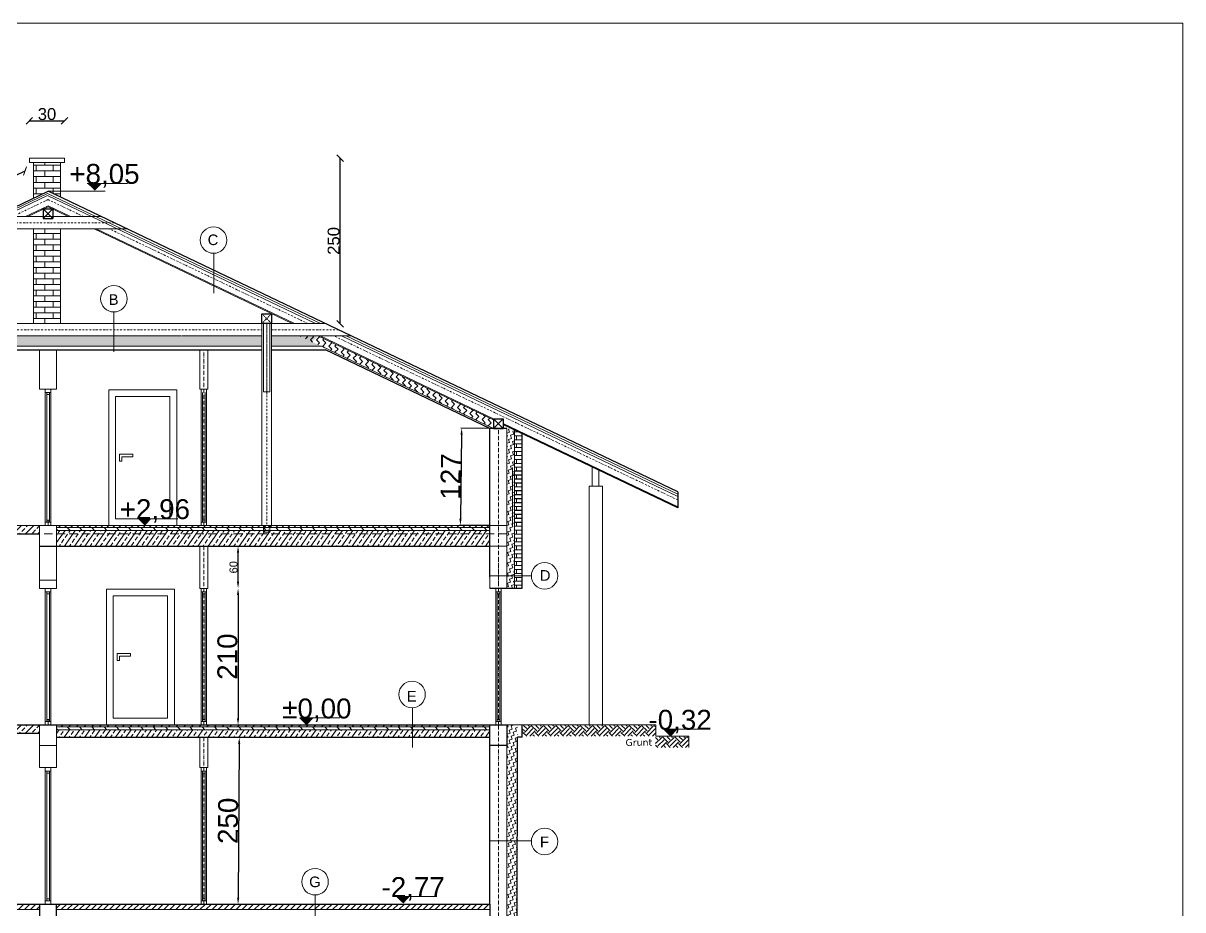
# Model space of a CAD drawing. Header units: millimetres. Extents: x -531 to 2763, y -585 to 1483.
# Drawn here: x 1013 to 2763, y 146 to 1483 of the extents above; entities that cross this region are included whole.
import ezdxf
from ezdxf.enums import TextEntityAlignment as Align

# ---------------------------------------------------------------- set-up
doc = ezdxf.new("R2010")
doc.units = ezdxf.units.MM
for name, pattern in [('ACAD_ISO10W100', [18, 12, -3, 0, -3]), ('KRESKAKROPKAX2', [50.8, 25.4, -12.7, 0, -12.7]), ('KRESKOWA', [19.05, 12.7, -6.35])]:
    doc.linetypes.add(name, pattern=pattern)
for name, color, linetype, lineweight in [('3b - hatch_sztrop', 6, 'Continuous', 9), ('40 - PRZEKRÓJ', 131, 'Continuous', 50), ('52j - MURŁATA', 32, 'Continuous', 40), ('6c - KLESZCZE', 53, 'Continuous', 25), ('6d - SŁUP', 5, 'Continuous', 25), ('6e - MIECZE', 153, 'KRESKOWA', 25), ('6f - PŁATEW', 41, 'Continuous', 25), ('KOMIN', 9, 'Continuous', 30), ('osie kleszczy', 63, 'KRESKAKROPKAX2', 13), ('osie mieczy', 153, 'KRESKAKROPKAX2', 13), ('osie pełnych', 113, 'KRESKAKROPKAX2', 13), ('osie płatwi', 41, 'KRESKAKROPKAX2', 13), ('osie słupów', 21, 'KRESKAKROPKAX2', 13), ('SCHODY', 5, 'Continuous', 30), ('wiązar pełny', 113, 'Continuous', 25), ('Żelbet', 160, 'Continuous', 50)]:
    doc.layers.add(name, color=color, linetype=linetype, lineweight=lineweight)
for name, color, linetype in [('BALUSTRADA', 7, 'Continuous'), ('Detale', 240, 'Continuous'), ('Kominy', 7, 'Continuous'), ('Przekrój', 7, 'Continuous'), ('Wymiary', 254, 'Continuous')]:
    doc.layers.add(name, color=color, linetype=linetype)
doc.styles.add('Opisowy', font='arial.ttf')
doc.styles.get("Standard").update_dxf_attribs({"font": 'arial.ttf'})
doc.dimstyles.new('ISO-25', dxfattribs={"dimtxt": 2.5, "dimasz": 2.5, "dimexe": 1.25, "dimexo": 0.625, "dimtad": 1, "dimtxsty": 'Standard', "dimcen": 2.5, "dimadec": 0, "dimazin": 0, "dimtfac": 1, "dimtmove": 0, "dimatfit": 3, "dimfxl": 1, "dimarcsym": 0})

# ---------------------------------------------------------------- blocks, each defined once
blk = doc.blocks.new('*D15')
at = {"layer": 'Defpoints', "color": 0, "transparency": 16777216}
for p in [(1719.4, 871.8), (1673, 725.9), (1717.5, 725.3)]:
    blk.add_point(p, dxfattribs=at)
at = {"layer": 'Wymiary', "color": 0, "lineweight": -2, "transparency": 16777216}
for p, q in [((1674.8, 862.4), (1673.1, 735.9)), ((1718.8, 871.8), (1673.7, 872.4)), ((1716.9, 725.3), (1671.7, 725.9))]:
    blk.add_line(p, q, dxfattribs=at)
at = {"layer": 'Wymiary', "color": 0, "transparency": 16777216}
for points in [[(1673.1, 862.4), (1676.4, 862.3), (1674.9, 872.4)], [(1671.4, 735.9), (1674.8, 735.9), (1673, 725.9)]]:
    blk.add_solid(points, dxfattribs=at)
at = {"layer": 'Wymiary', "color": 0, "lineweight": 13, "transparency": 16777216, "insert": (1658.3, 799.3), "char_height": 30, "attachment_point": 5, "rotation": 89.2473}
blk.add_mtext('127', dxfattribs=at)
blk = doc.blocks.new('*D14')
at = {"layer": 'Defpoints', "color": 0, "transparency": 16777216}
for p in [(1291.7, 406.2), (1289.9, 154.4), (1337.5, 154.1)]:
    blk.add_point(p, dxfattribs=at)
at = {"layer": 'Wymiary', "color": 0, "lineweight": -2, "transparency": 16777216}
for p, q in [((1292.4, 406.2), (1340.6, 405.8)), ((1339.3, 395.9), (1337.6, 164.1)), ((1290.6, 154.4), (1338.8, 154.1))]:
    blk.add_line(p, q, dxfattribs=at)
at = {"layer": 'Wymiary', "color": 0, "transparency": 16777216}
for points in [[(1337.6, 395.9), (1340.9, 395.8), (1339.3, 405.9)], [(1336, 164.1), (1339.3, 164.1), (1337.5, 154.1)]]:
    blk.add_solid(points, dxfattribs=at)
at = {"layer": 'Wymiary', "color": 0, "lineweight": 13, "transparency": 16777216, "insert": (1322.5, 280.1), "char_height": 30, "attachment_point": 5, "rotation": 89.5899}
blk.add_mtext('250', dxfattribs=at)
blk = doc.blocks.new('_ArchTick')
at = {"color": 0, "linetype": 'ByBlock', "const_width": 0.15}
blk.add_lwpolyline([(-0.5, -0.5), (0.5, 0.5)], dxfattribs=at)
blk = doc.blocks.new('*D17')
at = {"layer": 'Defpoints', "color": 0, "transparency": 16777216}
for p in [(985.6, 1366.1), (1050.8, 1229.4), (100.7, 776.2)]:
    blk.add_point(p, dxfattribs=at)
at = {"layer": 'Wymiary', "color": 0, "lineweight": -2, "transparency": 16777216}
blk.add_line((35.5, 912.8), (985.6, 1366.1), dxfattribs=at)
at = {"layer": 'Wymiary', "color": 0, "lineweight": -2, "transparency": 16777216, "xscale": 10, "yscale": 10, "zscale": 10}
for p, rotation in [((985.6, 1366.1), 25.50550955168237), ((35.5, 912.8), 205.5055095516824)]:
    blk.add_blockref('_ArchTick', p, dxfattribs=dict(at, rotation=rotation))
at = {"layer": 'Wymiary', "color": 0, "lineweight": 13, "transparency": 16777216, "insert": (506.8, 1147.3), "char_height": 12, "attachment_point": 5, "rotation": 25.5055}
blk.add_mtext('1055', dxfattribs=at)
blk = doc.blocks.new('*D21')
at = {"layer": 'Defpoints', "color": 0, "transparency": 16777216}
for p in [(1016.1, 1260.1), (1043.6, 1202.8), (712.7, 1044.4)]:
    blk.add_point(p, dxfattribs=at)
at = {"layer": 'Wymiary', "color": 0, "lineweight": -2, "transparency": 16777216}
blk.add_line((685.3, 1101.7), (1016.1, 1260.1), dxfattribs=at)
at = {"layer": 'Wymiary', "color": 0, "lineweight": -2, "transparency": 16777216, "xscale": 10, "yscale": 10, "zscale": 10}
for p, rotation in [((1016.1, 1260.1), 25.59100271970251), ((685.3, 1101.7), 205.5910027197025)]:
    blk.add_blockref('_ArchTick', p, dxfattribs=dict(at, rotation=rotation))
at = {"layer": 'Wymiary', "color": 0, "lineweight": 13, "transparency": 16777216, "insert": (847, 1188.7), "char_height": 12, "attachment_point": 5, "rotation": 25.591}
blk.add_mtext('380', dxfattribs=at)
blk = doc.blocks.new('*D23')
at = {"layer": 'Defpoints', "color": 0, "transparency": 16777216}
for p in [(1050.8, 1229.9), (-251, 47.9), (1050.8, 47.9)]:
    blk.add_point(p, dxfattribs=at)
at = {"layer": 'Wymiary', "color": 0, "lineweight": -2, "transparency": 16777216}
blk.add_line((-251, 1229.9), (-251, 47.9), dxfattribs=at)
at = {"layer": 'Wymiary', "color": 0, "lineweight": -2, "transparency": 16777216, "xscale": 10, "yscale": 10, "zscale": 10}
for p, rotation in [((-251, 1229.9), 90), ((-251, 47.9), 270)]:
    blk.add_blockref('_ArchTick', p, dxfattribs=dict(at, rotation=rotation))
at = {"layer": 'Wymiary', "color": 0, "lineweight": 13, "transparency": 16777216, "insert": (-259.7, 638.9), "char_height": 12, "attachment_point": 5, "rotation": 90}
blk.add_mtext('1180', dxfattribs=at)
blk = doc.blocks.new('*D46')
at = {"layer": 'Defpoints', "color": 0, "transparency": 16777216}
for p in [(1289.9, 630.7), (1289.9, 424.7), (1337.5, 424.7)]:
    blk.add_point(p, dxfattribs=at)
at = {"layer": 'Wymiary', "color": 0, "lineweight": -2, "transparency": 16777216}
blk.add_line((1337.5, 620.7), (1337.5, 434.7), dxfattribs=at)
at = {"layer": 'Wymiary', "color": 0, "transparency": 16777216}
for points in [[(1335.8, 620.7), (1339.2, 620.7), (1337.5, 630.7)], [(1335.8, 434.7), (1339.2, 434.7), (1337.5, 424.7)]]:
    blk.add_solid(points, dxfattribs=at)
at = {"layer": 'Wymiary', "color": 0, "transparency": 16777216, "insert": (1321.5, 527.7), "char_height": 30, "width": 9.939, "attachment_point": 5, "rotation": 90}
blk.add_mtext('210', dxfattribs=at)
blk = doc.blocks.new('_Oblique')
at = {"color": 0, "linetype": 'ByBlock', "lineweight": -2}
blk.add_line((-0.5, -0.5), (0.5, 0.5), dxfattribs=at)
blk = doc.blocks.new('*D47')
at = {"layer": 'Defpoints', "color": 0, "transparency": 16777216}
for p in [(1075.7, 1335.9), (1022.6, 1279.3), (1075.7, 1279.3)]:
    blk.add_point(p, dxfattribs=at)
at = {"layer": 'Wymiary', "color": 0, "lineweight": -2, "transparency": 16777216}
blk.add_line((1022.6, 1335.9), (1075.7, 1335.9), dxfattribs=at)
at = {"layer": 'Wymiary', "color": 0, "lineweight": -2, "transparency": 16777216, "xscale": 10, "yscale": 10, "zscale": 10, "rotation": 180}
blk.add_blockref('_Oblique', (1022.6, 1335.9), dxfattribs=at)
at = {"layer": 'Wymiary', "color": 0, "lineweight": -2, "transparency": 16777216, "xscale": 10, "yscale": 10, "zscale": 10}
blk.add_blockref('_Oblique', (1075.7, 1335.9), dxfattribs=at)
at = {"layer": 'Wymiary', "color": 0, "transparency": 16777216, "insert": (1049.2, 1345.8), "char_height": 18, "attachment_point": 5}
blk.add_mtext('30', dxfattribs=at)
blk = doc.blocks.new('*D49')
at = {"layer": 'Defpoints', "color": 0, "transparency": 16777216}
for p in [(1050.8, 1229.4), (-182.6, 776.2), (100.7, 776.2)]:
    blk.add_point(p, dxfattribs=at)
at = {"layer": 'Wymiary', "color": 0, "lineweight": -2, "transparency": 16777216}
blk.add_line((-182.6, 1229.4), (-182.6, 776.2), dxfattribs=at)
at = {"layer": 'Wymiary', "color": 0, "lineweight": -2, "transparency": 16777216, "xscale": 10, "yscale": 10, "zscale": 10}
for p, rotation in [((-182.6, 1229.4), 90), ((-182.6, 776.2), 270)]:
    blk.add_blockref('_Oblique', p, dxfattribs=dict(at, rotation=rotation))
at = {"layer": 'Wymiary', "color": 0, "transparency": 16777216, "insert": (-192.4, 1002.8), "char_height": 18, "attachment_point": 5, "rotation": 90}
blk.add_mtext('453', dxfattribs=at)
blk = doc.blocks.new('*D51')
at = {"layer": 'Defpoints', "color": 0, "transparency": 16777216}
for p in [(1291.7, 694.4), (1337.5, 694.4), (1291.7, 630.7)]:
    blk.add_point(p, dxfattribs=at)
at = {"layer": 'Wymiary', "color": 0, "lineweight": -2, "transparency": 16777216}
blk.add_line((1337.5, 640.7), (1337.5, 684.4), dxfattribs=at)
at = {"layer": 'Wymiary', "color": 0, "transparency": 16777216}
for points in [[(1335.8, 684.4), (1339.2, 684.4), (1337.5, 694.4)], [(1335.8, 640.7), (1339.2, 640.7), (1337.5, 630.7)]]:
    blk.add_solid(points, dxfattribs=at)
at = {"layer": 'Wymiary', "color": 0, "transparency": 16777216, "insert": (1330.7, 662.5), "char_height": 12, "attachment_point": 5, "rotation": 90}
blk.add_mtext('60', dxfattribs=at)
blk = doc.blocks.new('*D64')
at = {"layer": 'Defpoints', "color": 0, "transparency": 16777216}
for p in [(1075.7, 1279.3), (1491.6, 1279.3), (1069.4, 1029.8)]:
    blk.add_point(p, dxfattribs=at)
at = {"layer": 'Wymiary', "color": 0, "lineweight": -2, "transparency": 16777216}
blk.add_line((1491.6, 1029.8), (1491.6, 1279.3), dxfattribs=at)
at = {"layer": 'Wymiary', "color": 0, "lineweight": -2, "transparency": 16777216, "xscale": 10, "yscale": 10, "zscale": 10}
for p, rotation in [((1491.6, 1279.3), 90), ((1491.6, 1029.8), 270)]:
    blk.add_blockref('_Oblique', p, dxfattribs=dict(at, rotation=rotation))
at = {"layer": 'Wymiary', "color": 0, "transparency": 16777216, "insert": (1481.8, 1154.6), "char_height": 18, "attachment_point": 5, "rotation": 90}
blk.add_mtext('250', dxfattribs=at)

msp = doc.modelspace()

# ---------------------------------------------------------------- hatches: boundary and pattern name
at = {"lineweight": 18}
h = msp.add_hatch(dxfattribs=at)
h.set_pattern_fill('ZIGZAG', color=256, scale=2.059295, angle=22)
h.set_pattern_definition([(22, (-9288.9244, -3514.9405), (3.612895, 8.511447), [6.538262, -6.538262]), (112, (-9282.862, -3512.491), (-8.511447, 3.612895), [6.538262, -6.538262])])
h.paths.add_polyline_path([(712.745, 995.852), (712.745, 1011.297), (670.895, 1011.297), (638.523, 995.852)])
h.paths.add_polyline_path([(1373.483, 995.852), (1373.483, 1011.297), (727.16, 1011.297), (727.16, 995.852)])
h.paths.add_polyline_path([(1387.898, 1011.297), (1387.898, 995.852), (1463.416, 995.852), (1449.08, 1002.58), (1458.058, 1011.297)])
h = msp.add_hatch(dxfattribs=at)
h.set_pattern_fill('ZIGZAG', color=256, scale=2.059295, angle=45)
h.set_pattern_definition([(45, (-9417.9314, -3479.1974), (0, 9.2464987), [6.538262, -6.538262]), (135, (-9413.308, -3474.574), (-9.2464987, 0), [6.538262, -6.538262])])
h.paths.add_polyline_path([(1431.042, 1011.133), (1457.028, 1011.789), (1723.156, 884.737), (1723.156, 871.767)])
h = msp.add_hatch(dxfattribs=at)
h.set_pattern_fill('ZIGZAG', color=256, scale=1.544471, angle=18)
h.set_pattern_definition([(18, (-7892.6296, -2265.9765), (3.148367, 6.179018), [4.9036964, -4.9036964]), (108, (-7887.966, -2264.461), (-6.179018, 3.148367), [4.9036964, -4.9036964])])
h.paths.add_polyline_path([(1754.56, 630.713), (1754.56, 869.65), (1743.234, 871.767), (1743.234, 630.713)])
h = msp.add_hatch(dxfattribs=at)
h.set_pattern_fill('ZIGZAG', color=256, scale=1.544471, angle=18)
h.set_pattern_definition([(18, (-7888.6037, -2713.636), (3.148367, 6.179018), [4.9036964, -4.9036964]), (108, (-7883.94, -2712.121), (-6.179018, 3.148367), [4.9036964, -4.9036964])])
h.paths.add_polyline_path([(1758.679, 99.363), (1759.194, 424.71), (1743.749, 424.628), (1743.234, 99.359)])
at = {"layer": '3b - hatch_sztrop', "lineweight": 18}
h = msp.add_hatch(dxfattribs=at)
h.set_pattern_fill('ANSI31', color=256, scale=51.482377)
h.set_pattern_definition([(45, (-11981.2524, -940.553), (-4.5504423, 4.5504423), [])])
h.paths.add_polyline_path([(1717.493, 722.224), (1717.493, 725.313), (1063.667, 725.313), (1063.667, 722.224)])
at = {"layer": '3b - hatch_sztrop', "lineweight": 13}
h = msp.add_hatch(dxfattribs=at)
h.set_pattern_fill('ANSI31', color=256, scale=4.11859, angle=90)
h.set_pattern_definition([(135, (-9288.924, -3315.024), (-9.246499, -9.246499), [])])
h.paths.add_polyline_path([(1717.493, 718.106), (1717.493, 722.224), (1063.667, 722.224), (1063.667, 718.106)])
at = {"layer": '3b - hatch_sztrop', "lineweight": 18}
h = msp.add_hatch(dxfattribs=at)
h.set_pattern_fill('ANSI31', color=256, scale=4.11859, angle=90)
h.set_pattern_definition([(135, (-9288.924, -3315.024), (-9.246499, -9.246499), [])])
h.paths.add_polyline_path([(1717.493, 718.106), (1717.493, 722.224), (1063.667, 722.224), (1063.667, 718.106)])
h = msp.add_hatch(dxfattribs=at)
h.set_pattern_fill('ANSI31', color=256, scale=2.574119)
h.set_pattern_definition([(45, (-9288.924, -3615.607), (-5.7790617, 5.7790617), [])])
h.paths.add_polyline_path([(1717.493, 421.641), (1717.493, 424.73), (1063.667, 424.73), (1063.667, 421.641)])
h = msp.add_hatch(dxfattribs=at)
h.set_pattern_fill('ANSI31', color=256, scale=4.11859, angle=90)
h.set_pattern_definition([(135, (-9288.924, -3615.607), (-9.246499, -9.246499), [])])
h.paths.add_polyline_path([(1717.493, 417.522), (1717.493, 421.641), (1063.667, 421.641), (1063.667, 417.522)])
h = msp.add_hatch(dxfattribs=at)
h.set_pattern_fill('ANSI31', color=256, scale=51.482377)
h.set_pattern_definition([(45, (-12282.4243, -1511.419), (-4.5504423, 4.5504423), [])])
h.paths.add_polyline_path([(1037.926, 146.21), (1037.926, 154.447), (762.495, 154.447), (762.495, 146.21)])
h = msp.add_hatch(dxfattribs=at)
h.set_pattern_fill('ANSI31', color=256, scale=51.482377)
h.set_pattern_definition([(45, (-11981.2524, -1511.419), (-4.5504423, 4.5504423), [])])
h.paths.add_polyline_path([(1717.493, 146.21), (1717.493, 154.447), (1063.667, 154.447), (1063.667, 146.21)])
at = {"layer": 'KOMIN', "lineweight": 18}
h = msp.add_hatch(dxfattribs=at)
h.set_pattern_fill('AR-BRSTD', color=256, scale=0.126406, angle=180)
h.set_pattern_definition([(180, (-129231.932, -141090.666), (-3e-15, -8.56296523), []), (270, (-129231.932, -141090.666), (12.8428425, -8.5629652), [8.5629652, -8.5629652])])
h.paths.add_polyline_path([(1064.035, 1217.655), (1060.414, 1222.876), (1061.281, 1223.302)])
h.paths.add_polyline_path([(1028.94, 1218.895), (1050.796, 1229.449), (1069.39, 1220.578), (1069.39, 1272.967), (1028.94, 1272.967)])
h.paths.add_polyline_path([(1069.39, 1172.712), (1029.973, 1173.006), (1028.707, 1172.419), (1028.94, 1029.831), (1069.39, 1029.831)])
h = msp.add_hatch(dxfattribs=at)
h.set_pattern_fill('AR-BRSTD', color=256, scale=0.08752, angle=180)
h.set_pattern_definition([(180, (-7863.635, -3135.324), (-7e-16, -5.928765), []), (270, (-7863.635, -3135.324), (8.892036, -5.928765), [5.928765, -5.928765])])
h.paths.add_polyline_path([(1766.401, 630.713), (1754.56, 630.713), (1754.56, 869.65), (1766.401, 863.993)])
at = {"layer": 'KOMIN', "lineweight": 13}
h = msp.add_hatch(dxfattribs=at)
h.set_pattern_fill('AR-BRSTD', color=256, scale=0.08752, angle=180)
h.set_pattern_definition([(180, (-7863.635, -3134.945), (-7e-16, -5.928765), []), (270, (-7863.635, -3134.945), (8.892036, -5.928765), [5.928765, -5.928765])])
h.paths.add_polyline_path([(1766.401, 725.032), (1754.56, 725.032), (1754.56, 812.833), (1766.401, 812.833)])
h = msp.add_hatch(dxfattribs=at)
h.set_pattern_fill('AR-BRSTD', color=256, scale=0.08752, angle=180)
h.set_pattern_definition([(180, (-7863.635, -3435.528), (-7e-16, -5.928765), []), (270, (-7863.635, -3435.528), (8.892036, -5.928765), [5.928765, -5.928765])])
h.paths.add_polyline_path([(1766.401, 424.701), (1754.56, 424.715), (1754.56, 424.449), (1766.401, 424.449)])
at = {"layer": 'SCHODY', "lineweight": 18, "ltscale": 0.5}
h = msp.add_hatch(dxfattribs=at)
h.set_pattern_fill('ANSI33', color=256, scale=2.059295, angle=180)
h.set_pattern_definition([(225, (-8891.995, -3315.024), (9.246499, -9.246499), []), (225, (-8901.242, -3315.024), (9.246499, -9.246499), [6.538262, -3.269131])])
h.paths.add_polyline_path([(1037.926, 725.313), (734.061, 725.313), (734.061, 712.957), (1037.926, 712.957)])
at = {"layer": 'SCHODY', "lineweight": 13, "ltscale": 0.5}
h = msp.add_hatch(dxfattribs=at)
h.set_pattern_fill('ANSI33', color=256, scale=2.059295, angle=180)
h.set_pattern_definition([(225, (-8891.995, -3315.024), (9.246499, -9.246499), []), (225, (-8901.242, -3315.024), (9.246499, -9.246499), [6.538262, -3.269131])])
h.paths.add_polyline_path([(1037.926, 725.313), (781.029, 725.313), (781.029, 712.957), (1037.926, 712.957)])
at = {"layer": 'SCHODY', "lineweight": 18, "ltscale": 0.5}
h = msp.add_hatch(dxfattribs=at)
h.set_pattern_fill('ANSI33', color=256, scale=2.059295, angle=180)
h.set_pattern_definition([(225, (-8891.995, -3615.607), (9.246499, -9.246499), []), (225, (-8901.242, -3615.607), (9.246499, -9.246499), [6.538262, -3.269131])])
h.paths.add_polyline_path([(1037.926, 424.73), (781.029, 424.73), (781.029, 412.374), (1037.926, 412.374)])
at = {"layer": 'Wymiary', "lineweight": 13}
h = msp.add_hatch(color=256, dxfattribs=at)
h.dxf.hatch_style = 1
h.paths.add_polyline_path([(1130.825, 1241.398), (1109.974, 1241.398), (1120.931, 1230.944)])
h = msp.add_hatch(color=256, dxfattribs=at)
h.dxf.hatch_style = 1
h.paths.add_polyline_path([(1206.891, 735.767), (1186.041, 735.767), (1196.997, 725.313)])
at = {"layer": 'Wymiary', "lineweight": 18, "ltscale": 0.5}
h = msp.add_hatch(dxfattribs=at)
h.set_pattern_fill('ANSI33', color=256, scale=2, angle=190)
h.paths.add_polyline_path([(1717.493, 718.106), (1063.667, 718.106), (1063.667, 694.424), (1717.493, 694.424)])
at = {"layer": 'Wymiary', "lineweight": 13}
h = msp.add_hatch(color=256, dxfattribs=at)
h.dxf.hatch_style = 1
h.paths.add_polyline_path([(1430.475, 435.183), (1441.432, 424.73), (1451.326, 435.183)])
at = {"layer": 'Wymiary', "lineweight": 18, "ltscale": 0.5}
h = msp.add_hatch(dxfattribs=at)
h.set_pattern_fill('EARTH', color=256, scale=2.059295, angle=45)
h.set_pattern_definition([(45, (-7432.985, -2478.375), (0, 18.492997), [13.076524, -13.076524]), (45, (-7436.452, -2474.908), (0, 18.492997), [13.076524, -13.076524]), (45, (-7439.92, -2471.44), (0, 18.492997), [13.076524, -13.076524]), (135, (-7439.92, -2469.129), (-18.492997, 0), [13.076524, -13.076524]), (135, (-7436.452, -2465.662), (-18.492997, 0), [13.076524, -13.076524]), (135, (-7432.985, -2462.194), (-18.492997, 0), [13.076524, -13.076524])])
h.paths.add_polyline_path([(1967.183, 424), (1766.401, 424), (1766.401, 407.727), (1967.183, 407.727)])
h = msp.add_hatch(dxfattribs=at)
h.set_pattern_fill('ANSI33', color=256, scale=2, angle=190)
h.paths.add_polyline_path([(1717.493, 417.487), (1063.667, 417.487), (1063.667, 406.196), (1717.493, 406.196)])
h = msp.add_hatch(dxfattribs=at)
h.set_pattern_fill('EARTH', color=256, scale=2.059295, angle=45)
h.set_pattern_definition([(45, (-7382.985, -2495.375), (0, 18.492997), [13.076524, -13.076524]), (45, (-7386.452, -2491.908), (0, 18.492997), [13.076524, -13.076524]), (45, (-7389.92, -2488.44), (0, 18.492997), [13.076524, -13.076524]), (135, (-7389.92, -2486.129), (-18.492997, 0), [13.076524, -13.076524]), (135, (-7386.452, -2482.662), (-18.492997, 0), [13.076524, -13.076524]), (135, (-7382.985, -2479.194), (-18.492997, 0), [13.076524, -13.076524])])
h.paths.add_polyline_path([(2017.183, 407), (1967.511, 407), (1967.511, 390.727), (2017.183, 390.727)])
at = {"layer": 'Wymiary', "lineweight": 13}
h = msp.add_hatch(color=256, dxfattribs=at)
h.dxf.hatch_style = 1
h.paths.add_polyline_path([(1999.389, 418.183), (1978.538, 418.183), (1989.494, 407.73)])
h = msp.add_hatch(color=256, dxfattribs=at)
h.dxf.hatch_style = 1
h.paths.add_polyline_path([(1596.646, 165.851), (1575.796, 165.851), (1586.752, 155.397)])

# ---------------------------------------------------------------- linework, layer by layer
at = {"layer": '40 - PRZEKRÓJ', "lineweight": 13}
for p, q in [((762.495, 146.21), (1037.926, 146.21)), ((1063.667, 146.21), (1717.493, 146.21))]:
    msp.add_line(p, q, dxfattribs=at)
at = {"layer": '52j - MURŁATA', "lineweight": 25}
for p, q in [((1043.589, 1202.811), (1058.004, 1202.811)), ((1043.589, 1202.811), (1043.589, 1188.396)), ((1058.004, 1202.811), (1058.004, 1188.396)), ((1723.156, 886.182), (1737.571, 886.182)), ((1723.156, 886.182), (1723.156, 871.767)), ((1737.571, 886.182), (1737.571, 871.767))]:
    msp.add_line(p, q, dxfattribs=at)
at = {"layer": '52j - MURŁATA', "lineweight": 13, "ltscale": 10}
for p, q in [((1043.589, 1188.396), (1058.004, 1202.811)), ((1058.004, 1188.396), (1043.589, 1202.811)), ((1723.156, 871.767), (1737.571, 886.182)), ((1737.571, 871.767), (1723.156, 886.182))]:
    msp.add_line(p, q, dxfattribs=at)
at = {"layer": '52j - MURŁATA', "lineweight": 25, "ltscale": 10}
for p, q in [((1043.589, 1188.396), (1058.004, 1188.396)), ((1723.156, 871.767), (1737.571, 871.767))]:
    msp.add_line(p, q, dxfattribs=at)
at = {"layer": '52j - MURŁATA', "lineweight": 13}
msp.add_line((1723.156, 871.767), (1737.571, 871.767), dxfattribs=at)
at = {"layer": '6c - KLESZCZE', "lineweight": 13}
for p, q in [((970.722, 1191.246), (1130.87, 1191.246)), ((960.924, 1172.712), (1169.717, 1172.712)), ((727.16, 1029.831), (1244.885, 1029.831)), ((1244.885, 1029.831), (1373.483, 1029.831)), ((1387.898, 1029.831), (1469.2, 1029.831)), ((849.233, 1011.297), (1251.113, 1011.297)), ((1252.092, 1011.297), (1373.483, 1011.297)), ((1387.898, 1011.297), (1508.047, 1011.297)), ((727.16, 995.852), (1373.483, 995.852)), ((1387.898, 995.852), (1463.416, 995.852))]:
    msp.add_line(p, q, dxfattribs=at)
at = {"layer": '6d - SŁUP', "linetype": 'ByBlock', "lineweight": 13}
for p, q in [((1373.483, 1030.241), (1373.483, 725.313)), ((1387.898, 1029.831), (1387.898, 725.313))]:
    msp.add_line(p, q, dxfattribs=at)
at = {"layer": '6d - SŁUP', "linetype": 'KRESKOWA', "lineweight": 13}
for p, q in [((1717.493, 725.313), (384.099, 725.313)), ((1743.234, 712.877), (384.099, 712.877))]:
    msp.add_line(p, q, dxfattribs=at)
at = {"layer": '6d - SŁUP', "lineweight": 13}
for p, q in [((1375.69, 715.313), (1379.428, 719.05)), ((1376.165, 725.313), (1379.499, 721.813)), ((1382.19, 721.813), (1385.69, 725.313)), ((1382.356, 718.813), (1385.69, 715.313))]:
    msp.add_line(p, q, dxfattribs=at)
msp.add_lwpolyline([(1375.69, 715.313), (1385.69, 715.313), (1385.69, 725.313), (1375.69, 725.313)], close=True, dxfattribs=at)
at = {"layer": '6e - MIECZE', "linetype": 'ByBlock', "lineweight": 13, "ltscale": 0.1}
for p, q in [((1376.057, 1030.241), (1376.057, 927.276)), ((1385.324, 1030.241), (1385.324, 927.276))]:
    msp.add_line(p, q, dxfattribs=at)
at = {"layer": '6e - MIECZE', "linetype": 'ByBlock', "lineweight": 13}
msp.add_line((1376.057, 927.276), (1385.324, 927.276), dxfattribs=at)
at = {"layer": '6f - PŁATEW', "lineweight": 25}
for p, q in [((1373.483, 1030.241), (1373.483, 1044.656)), ((1373.483, 1044.656), (1387.898, 1044.656)), ((1387.898, 1044.656), (1387.898, 1030.241)), ((1387.898, 1030.241), (1373.483, 1030.241))]:
    msp.add_line(p, q, dxfattribs=at)
at = {"layer": 'BALUSTRADA', "lineweight": 13, "ltscale": 0.5}
for p, q in [((1037.926, 931.243), (1063.667, 931.243)), ((1279.893, 931.243), (1291.734, 931.243)), ((1765.949, 812.833), (1766.401, 812.833)), ((1046.678, 725.313), (1054.915, 725.313)), ((1046.678, 725.313), (1054.915, 725.313)), ((1050.796, 733.55), (1050.796, 725.313)), ((1050.796, 733.55), (1050.796, 725.313)), ((1037.926, 642.941), (1063.667, 642.941)), ((1037.926, 630.659), (1063.667, 630.659)), ((1279.893, 630.659), (1291.734, 630.659)), ((1046.678, 424.73), (1054.915, 424.73)), ((1050.796, 432.967), (1050.796, 424.73)), ((1281.695, 424.73), (1289.932, 424.73)), ((1037.926, 360.377), (1063.667, 360.377)), ((1279.893, 360.377), (1291.734, 360.377)), ((1743.234, 99.361), (1743.234, 154.447))]:
    msp.add_line(p, q, dxfattribs=at)
at = {"layer": 'BALUSTRADA', "lineweight": 25, "ltscale": 0.5}
for p, q in [((1717.493, 630.713), (1766.401, 630.713)), ((1037.926, 154.447), (1037.926, 99.361)), ((1063.667, 99.361), (1063.667, 154.447)), ((1717.493, 154.447), (1717.493, 99.361))]:
    msp.add_line(p, q, dxfattribs=at)
at = {"layer": 'BALUSTRADA', "lineweight": 13, "ltscale": 0.5}
for points in [[(1142.57, 725.313), (1142.57, 930.019), (1244.924, 930.019), (1244.924, 725.313), (1142.57, 725.313)], [(1158.435, 822.549), (1158.435, 832.784), (1178.906, 832.784), (1178.906, 829.201), (1162.018, 829.201), (1162.018, 822.549), (1158.435, 822.549)], [(1139.042, 424.73), (1139.042, 629.436), (1241.396, 629.436), (1241.396, 424.73), (1139.042, 424.73)], [(1154.907, 521.965), (1154.907, 532.2), (1175.378, 532.2), (1175.378, 528.618), (1158.49, 528.618), (1158.49, 521.965), (1154.907, 521.965)]]:
    msp.add_lwpolyline(points, dxfattribs=at)
for points in [[(1152.806, 735.548), (1152.806, 919.784), (1234.688, 919.784), (1234.688, 735.548)], [(1149.278, 434.965), (1149.278, 619.201), (1231.16, 619.201), (1231.16, 434.965)]]:
    msp.add_lwpolyline(points, close=True, dxfattribs=at)
at = {"layer": 'Detale', "lineweight": 13}
for p, q in [((1300.93, 1075.917), (1300.93, 1135.917)), ((1150.221, 987.485), (1150.221, 1047.485)), ((1717.493, 649.49), (1780.049, 649.49)), ((1600.524, 390.924), (1600.524, 450.643)), ((1717.493, 249.732), (1780.049, 249.732)), ((1453.86, 108.453), (1453.86, 168.453))]:
    msp.add_line(p, q, dxfattribs=at)
for centre in [(1300.506, 1155.913), (1150.148, 1067.485), (1800.049, 649.53), (1600.034, 470.637), (1800.033, 248.917), (1453.65, 188.322)]:
    msp.add_circle(centre, 20, dxfattribs=at)
at = {"layer": 'KOMIN', "lineweight": 13}
for p, q in [((1028.94, 1172.712), (1028.94, 1029.831)), ((1069.39, 1172.712), (1069.39, 1029.831))]:
    msp.add_line(p, q, dxfattribs=at)
at = {"layer": 'Kominy', "lineweight": 13, "ltscale": 0.5}
for p, q in [((1022.62, 1272.967), (1022.62, 1279.287)), ((1022.62, 1279.287), (1075.71, 1279.287)), ((1075.71, 1272.967), (1075.71, 1279.287)), ((1028.94, 1272.967), (1022.62, 1272.967)), ((1028.94, 1218.895), (1028.94, 1272.967)), ((1069.39, 1272.967), (1028.94, 1272.967)), ((1069.39, 1220.578), (1069.39, 1272.967)), ((1069.39, 1272.967), (1075.71, 1272.967))]:
    msp.add_line(p, q, dxfattribs=at)
at = {"layer": 'osie kleszczy', "lineweight": 13, "ltscale": 0.1}
for p, q in [((950.987, 1181.83), (1150.606, 1181.83)), ((854.134, 1020.564), (1247.459, 1020.564)), ((1247.459, 1020.564), (1373.483, 1020.564)), ((1387.898, 1020.564), (1488.624, 1020.564))]:
    msp.add_line(p, q, dxfattribs=at)
at = {"layer": 'osie mieczy', "lineweight": 13, "ltscale": 0.1}
msp.add_line((1380.69, 927.276), (1380.69, 1030.241), dxfattribs=at)
at = {"layer": 'osie pełnych', "lineweight": 13, "ltscale": 0.1}
for p, q in [((996.948, 1191.246), (1050.796, 1216.912)), ((1104.645, 1191.246), (1050.796, 1216.912)), ((1443.304, 1029.831), (1143.53, 1172.712)), ((2000.881, 764.072), (1482.189, 1011.297))]:
    msp.add_line(p, q, dxfattribs=at)
at = {"layer": 'osie płatwi', "lineweight": 13, "ltscale": 0.05}
for p, q in [((1373.483, 1044.656), (1387.898, 1030.241)), ((1373.483, 1030.241), (1387.898, 1044.656))]:
    msp.add_line(p, q, dxfattribs=at)
at = {"layer": 'osie słupów', "lineweight": 13, "ltscale": 0.1}
msp.add_line((1380.69, 1030.241), (1380.69, 725.313), dxfattribs=at)
at = {"layer": 'Przekrój', "lineweight": 13, "ltscale": 0.5}
for p, q in [((1037.926, 931.243), (1037.926, 990.252)), ((1063.667, 931.243), (1063.667, 990.252)), ((1279.893, 931.243), (1279.893, 990.252)), ((1291.734, 931.243), (1291.734, 990.252)), ((1046.678, 725.313), (1046.678, 931.243)), ((1054.915, 725.313), (1054.915, 931.243)), ((1281.695, 725.313), (1281.695, 931.243)), ((1289.932, 725.313), (1289.932, 931.243)), ((1054.915, 926.094), (1046.678, 926.094)), ((1048.737, 730.461), (1048.737, 926.094)), ((1052.856, 923.005), (1048.737, 923.005)), ((1052.856, 730.461), (1052.856, 926.094)), ((1283.754, 730.461), (1283.754, 926.094)), ((1287.873, 730.461), (1287.873, 926.094)), ((1743.234, 648.089), (1743.234, 871.767)), ((1754.56, 648.089), (1754.56, 869.65)), ((1717.493, 630.713), (1717.493, 807.685)), ((1743.234, 630.713), (1743.234, 812.833)), ((1751.471, 725.213), (1751.471, 812.833)), ((1754.56, 725.176), (1754.56, 812.833)), ((1766.401, 725.032), (1766.401, 812.833)), ((1037.926, 725.313), (1063.667, 725.313)), ((1037.926, 725.313), (1063.667, 725.313)), ((1054.915, 730.461), (1046.678, 730.461)), ((1054.915, 730.461), (1046.678, 730.461)), ((1052.856, 733.55), (1048.737, 733.55)), ((1052.856, 733.55), (1048.737, 733.55)), ((1063.667, 725.313), (1717.493, 725.313)), ((1063.667, 725.313), (1733.967, 725.313)), ((1063.667, 725.313), (1063.667, 694.424)), ((1063.667, 694.424), (1063.667, 725.313)), ((1063.667, 722.224), (1717.493, 722.224)), ((1063.667, 722.224), (1717.493, 722.224)), ((1063.667, 718.106), (1717.493, 718.106)), ((1063.667, 718.106), (1717.493, 718.106)), ((1289.932, 730.461), (1281.695, 730.461)), ((1287.873, 733.55), (1283.754, 733.55)), ((1733.967, 725.313), (1743.234, 725.313)), ((1754.56, 635.807), (1754.56, 709.474)), ((1037.926, 642.941), (1037.926, 694.424)), ((1037.926, 630.659), (1037.926, 694.424)), ((1063.667, 630.659), (1063.667, 694.424)), ((1063.667, 642.941), (1063.667, 694.424)), ((1063.667, 694.424), (1717.493, 694.424)), ((1279.893, 630.659), (1279.893, 694.424)), ((1291.734, 630.659), (1291.734, 694.424)), ((1754.56, 630.713), (1754.56, 674.111)), ((1046.678, 424.73), (1046.678, 630.659)), ((1054.915, 424.73), (1054.915, 630.659)), ((1281.695, 424.73), (1281.695, 630.659)), ((1289.932, 424.73), (1289.932, 630.659)), ((1726.245, 424.73), (1726.245, 630.659)), ((1734.482, 424.73), (1734.482, 630.659)), ((1054.915, 625.511), (1046.678, 625.511)), ((1048.737, 429.878), (1048.737, 625.511)), ((1052.856, 622.422), (1048.737, 622.422)), ((1052.856, 429.878), (1052.856, 625.511)), ((1289.932, 625.511), (1281.695, 625.511)), ((1283.754, 429.878), (1283.754, 625.511)), ((1287.873, 622.422), (1283.754, 622.422)), ((1287.873, 429.878), (1287.873, 625.511)), ((1734.482, 625.511), (1726.245, 625.511)), ((1728.304, 429.878), (1728.304, 625.511)), ((1732.423, 622.422), (1728.304, 622.422)), ((1732.423, 429.878), (1732.423, 625.511)), ((1054.915, 429.878), (1046.678, 429.878)), ((1052.856, 432.967), (1048.737, 432.967)), ((1063.667, 421.641), (1717.493, 421.641)), ((1063.667, 421.641), (1717.493, 421.641)), ((1289.932, 429.878), (1281.695, 429.878)), ((1287.873, 432.967), (1283.754, 432.967)), ((1734.482, 429.878), (1726.245, 429.878)), ((1732.423, 432.967), (1728.304, 432.967)), ((1743.234, 154.447), (1743.234, 424.73)), ((1967.697, 424.449), (1743.234, 424.73)), ((1037.926, 360.377), (1037.926, 410.315)), ((1063.667, 417.487), (1717.493, 417.487)), ((1063.667, 360.377), (1063.667, 406.196)), ((1279.893, 360.377), (1279.893, 406.196)), ((1291.734, 360.377), (1291.734, 406.196)), ((1037.926, 393.84), (1063.667, 393.84)), ((1743.234, 393.84), (1717.493, 393.84)), ((1046.678, 154.447), (1046.678, 360.377)), ((1054.915, 355.228), (1046.678, 355.228)), ((1048.737, 159.595), (1048.737, 355.228)), ((1052.856, 352.139), (1048.737, 352.139)), ((1052.856, 159.595), (1052.856, 355.228)), ((1054.915, 154.447), (1054.915, 360.377)), ((1281.695, 154.447), (1281.695, 360.377)), ((1289.932, 355.228), (1281.695, 355.228)), ((1283.754, 159.595), (1283.754, 355.228)), ((1287.873, 352.139), (1283.754, 352.139)), ((1287.873, 159.595), (1287.873, 355.228)), ((1289.932, 154.447), (1289.932, 360.377)), ((1054.915, 159.595), (1046.678, 159.595)), ((1052.856, 162.684), (1048.737, 162.684)), ((1289.932, 159.595), (1281.695, 159.595)), ((1287.873, 162.684), (1283.754, 162.684))]:
    msp.add_line(p, q, dxfattribs=at)
at = {"layer": 'Przekrój', "linetype": 'ACAD_ISO10W100', "lineweight": 13, "ltscale": 0.5}
for p, q in [((1285.813, 725.313), (1285.813, 990.252)), ((1730.364, 635.807), (1730.364, 871.767)), ((1285.813, 424.73), (1285.813, 694.424)), ((1730.364, 424.73), (1730.364, 676.478)), ((1730.364, 99.361), (1730.364, 424.73)), ((1285.813, 154.447), (1285.813, 406.196))]:
    msp.add_line(p, q, dxfattribs=at)
at = {"layer": 'Przekrój', "lineweight": 25, "ltscale": 0.5}
for p, q in [((1743.234, 871.767), (1717.493, 871.767)), ((1717.493, 828.278), (1717.493, 871.767)), ((1766.401, 648.089), (1766.401, 863.993)), ((1717.493, 648.089), (1717.493, 833.331)), ((1766.401, 630.713), (1766.401, 709.868)), ((1037.926, 694.424), (1717.493, 694.424)), ((1037.926, 424.73), (1743.234, 424.73)), ((1717.493, 154.447), (1717.493, 424.73)), ((1766.401, 406.069), (1766.401, 424.701)), ((1063.667, 406.196), (1717.493, 406.196)), ((1758.679, 99.361), (1759.194, 406.069)), ((762.495, 154.447), (1717.493, 154.447))]:
    msp.add_line(p, q, dxfattribs=at)
at = {"layer": 'Przekrój', "lineweight": 13}
for p, q in [((1872.004, 784.507), (1872.004, 813.544)), ((1882.004, 808.766), (1882.004, 784.535)), ((1867.493, 784.535), (1867.493, 424.73)), ((1867.493, 784.535), (1887.493, 784.535)), ((1887.493, 424.73), (1887.493, 784.535)), ((1717.493, 694.424), (1743.234, 694.424)), ((1743.234, 424.73), (1967.698, 424.73)), ((1867.493, 424.73), (1887.493, 424.73)), ((1967.698, 424.73), (1967.698, 407.73)), ((1967.698, 407.73), (1977.698, 407.73)), ((1977.698, 407.73), (2017.698, 407.73)), ((2017.698, 407.73), (2017.698, 390.73))]:
    msp.add_line(p, q, dxfattribs=at)
at = {"layer": 'Przekrój', "lineweight": 25}
msp.add_line((1766.401, 406.069), (1759.194, 406.069), dxfattribs=at)
at = {"layer": 'SCHODY', "lineweight": 13}
for p, q in [((764.95, 725.313), (1037.926, 725.313)), ((764.95, 725.313), (1037.926, 725.313)), ((781.029, 712.957), (1037.926, 712.957))]:
    msp.add_line(p, q, dxfattribs=at)
at = {"layer": 'SCHODY', "lineweight": 25}
for p, q in [((781.029, 712.957), (1037.926, 712.957)), ((762.495, 424.73), (1037.926, 424.73)), ((781.029, 412.374), (1037.926, 412.374))]:
    msp.add_line(p, q, dxfattribs=at)
at = {"layer": 'wiązar pełny', "lineweight": 25}
for p, q in [((100.711, 776.169), (1050.796, 1229.449)), ((2000.881, 776.169), (1050.796, 1229.449)), ((632.448, 990.252), (1373.483, 990.252)), ((1387.898, 990.252), (1469.475, 990.252)), ((1717.493, 871.767), (1469.475, 990.252)), ((2000.881, 751.975), (1737.571, 877.766))]:
    msp.add_line(p, q, dxfattribs=at)
at = {"layer": 'wiązar pełny', "lineweight": 13}
for p, q in [((638.387, 1029.831), (1050.126, 1226.269)), ((1461.864, 1029.831), (1050.126, 1226.269)), ((645.126, 1029.831), (1049.827, 1222.911)), ((1017.009, 1191.246), (1050.796, 1207.387)), ((1454.528, 1029.831), (1049.827, 1222.911)), ((1084.584, 1191.246), (1050.796, 1207.387)), ((1020.211, 1191.246), (1050.796, 1205.858)), ((1081.382, 1191.246), (1050.796, 1205.858)), ((1419.263, 1029.831), (1120.177, 1172.712)), ((1422.465, 1029.831), (1123.379, 1172.712)), ((1723.156, 884.652), (1458.058, 1011.297)), ((1723.156, 886.182), (1461.26, 1011.297)), ((2000.881, 769.169), (1493.375, 1011.297)), ((2000.881, 772.669), (1500.711, 1011.297)), ((1457.752, 995.852), (1457.752, 995.852)), ((1457.752, 995.852), (1457.752, 995.852)), ((1723.156, 871.767), (1463.416, 995.852)), ((2000.881, 753.505), (1737.571, 879.296))]:
    msp.add_line(p, q, dxfattribs=at)
at = {"layer": 'wiązar pełny', "lineweight": 25, "ltscale": 0.5}
msp.add_line((2000.881, 776.169), (2000.881, 751.975), dxfattribs=at)
at = {"layer": 'Wymiary', "lineweight": 13}
for p, q in [((1050.767, 1229.863), (1136.781, 1229.863)), ((1109.974, 1241.398), (1130.825, 1241.398)), ((1109.974, 1241.398), (1170.759, 1241.398)), ((1130.825, 1241.398), (1120.931, 1230.944)), ((1186.041, 735.767), (1206.891, 735.767)), ((1186.041, 735.767), (1246.825, 735.767)), ((1441.432, 424.73), (1430.475, 435.183)), ((1430.475, 435.183), (1451.326, 435.183)), ((1430.475, 435.183), (1491.26, 435.183)), ((1978.538, 418.183), (1999.389, 418.183)), ((1978.538, 418.183), (2039.323, 418.183)), ((1999.389, 418.183), (1989.494, 407.73)), ((1575.796, 165.851), (1636.58, 165.851))]:
    msp.add_line(p, q, dxfattribs=at)
msp.add_lwpolyline([(2762.979, 1482.919), (2762.979, -584.855), (-530.69, -584.855), (-530.69, 1482.919)], close=True, dxfattribs=at)
at = {"layer": 'Żelbet', "lineweight": 13, "ltscale": 0.5}
for p, q in [((1037.926, 725.313), (1063.667, 725.313)), ((1037.926, 694.424), (1037.926, 725.313)), ((1037.926, 725.313), (1063.667, 725.313)), ((1037.926, 694.424), (1037.926, 725.313)), ((1063.667, 725.313), (1063.667, 694.424)), ((1063.667, 725.313), (1063.667, 694.424)), ((1717.493, 725.313), (1743.234, 725.313)), ((1717.493, 694.424), (1717.493, 725.313)), ((1717.493, 725.313), (1743.234, 725.313)), ((1717.493, 694.424), (1717.493, 725.313)), ((1743.234, 725.313), (1743.234, 694.424)), ((1743.234, 725.313), (1743.234, 694.424)), ((1037.926, 424.73), (1063.667, 424.73)), ((1037.926, 393.84), (1037.926, 424.73)), ((1063.667, 424.73), (1063.667, 393.84)), ((1717.493, 393.84), (1717.493, 424.73))]:
    msp.add_line(p, q, dxfattribs=at)
at = {"layer": 'Żelbet', "lineweight": 25, "ltscale": 0.5}
for p, q in [((1717.493, 424.73), (1743.234, 424.73)), ((1743.234, 424.73), (1743.234, 393.84))]:
    msp.add_line(p, q, dxfattribs=at)
at = {"layer": 'Żelbet', "lineweight": 13, "ltscale": 0.5}
for points in [[(1063.667, 694.424), (1037.926, 694.424)], [(1063.667, 694.424), (1037.926, 694.424)], [(1743.234, 694.424), (1717.493, 694.424)], [(1743.234, 694.424), (1717.493, 694.424)], [(1063.667, 393.84), (1037.926, 393.84)]]:
    msp.add_lwpolyline(points, dxfattribs=at)
at = {"layer": 'Żelbet', "lineweight": 25, "ltscale": 0.5}
msp.add_lwpolyline([(1743.234, 393.84), (1717.493, 393.84)], dxfattribs=at)

# ---------------------------------------------------------------- texts
at = {"layer": 'Detale', "lineweight": 13}
for s, p in [('C', (1299.718, 1156.293)), ('B', (1149.788, 1066.087)), ('D', (1800.849, 650.171)), ('E', (1599.541, 467.931)), ('F', (1799.775, 248.377)), ('G', (1453.481, 188.096))]:
    msp.add_text(s, height=16, dxfattribs=at).set_placement(p, align=Align.MIDDLE)
at = {"layer": 'SCHODY', "lineweight": 13, "insert": (1962.274, 403.688), "char_height": 10.29648, "width": 69.74668, "attachment_point": 3, "rotation": 0.466781, "style": 'Opisowy'}
msp.add_mtext('{\\fVerdana|b0|i0|c238|p34;Grunt}', dxfattribs=at)
at = {"layer": 'Wymiary', "lineweight": 13}
for s, p in [('+8,05', (1135.941, 1253.16)), ('+2,96', (1212.007, 747.528)), ('±0,00', (1456.442, 446.945)), ('-0,32', (2004.505, 429.945)), ('-2,77', (1601.762, 177.612))]:
    msp.add_text(s, height=30, dxfattribs=at).set_placement(p, align=Align.MIDDLE)

# ---------------------------------------------------------------- dimensions: what is measured, and where the dimension line sits
for p1, p2, distance, text, override, picture, middle in [((100.711, 776.169), (1050.796, 1229.449), 151.429, '1055', {"dimtxt": 12, "dimasz": 10, "dimgap": 2.5, "dimblk1": 'ArchTick', "dimblk2": 'ArchTick', "dimsah": 1, "dimse1": 1, "dimse2": 1}, '*D17', (506.834, 1147.266)), ((712.745, 1044.361), (1043.589, 1202.811), 63.572, '380', {"dimtxt": 12, "dimasz": 10, "dimgap": 2.5, "dimblk1": 'ArchTick', "dimblk2": 'ArchTick', "dimsah": 1, "dimse1": 1, "dimse2": 1}, '*D21', (846.979, 1188.706)), ((1719.417, 871.767), (1717.493, 725.313), -44.518, '127', {"dimtxt": 30, "dimasz": 10}, '*D15', (1658.256, 799.331)), ((1291.734, 406.196), (1289.932, 154.447), 47.616, '250', {"dimtxt": 30, "dimasz": 10}, '*D14', (1322.506, 280.095))]:
    dim = msp.add_aligned_dim(p1=p1, p2=p2, distance=distance, text=text, dimstyle='ISO-25', override=override, dxfattribs=at)
    dim.commit()
    dim.dimension.update_dxf_attribs({"geometry": picture, "text_midpoint": middle})
at = {"layer": 'Wymiary'}
dim = msp.add_linear_dim(base=(1075.71, 1335.929), p1=(1022.62, 1279.287), p2=(1075.71, 1279.287), text='30', dimstyle='ISO-25', override={"dimtxt": 18, "dimasz": 10, "dimblk1": 'Oblique', "dimblk2": 'Oblique', "dimsah": 1, "dimse1": 1, "dimse2": 1}, dxfattribs=at)
dim.commit()
dim.dimension.update_dxf_attribs({"geometry": '*D47', "text_midpoint": (1049.165, 1345.751)})
for base, p1, p2, text, picture, middle in [((1491.582, 1279.287), (1069.39, 1029.831), (1075.71, 1279.287), '250', '*D64', (1481.767, 1154.559)), ((-182.625, 776.169), (1050.796, 1229.449), (100.711, 776.169), '453', '*D49', (-192.447, 1002.809))]:
    dim = msp.add_linear_dim(base=base, p1=p1, p2=p2, angle=90, text=text, dimstyle='ISO-25', override={"dimtxt": 18, "dimasz": 10, "dimblk1": 'Oblique', "dimblk2": 'Oblique', "dimsah": 1, "dimse1": 1, "dimse2": 1}, dxfattribs=at)
    dim.commit()
    dim.dimension.update_dxf_attribs({"geometry": picture, "text_midpoint": middle})
at = {"layer": 'Wymiary', "lineweight": 13}
dim = msp.add_linear_dim(base=(-251.045, 47.879), p1=(1050.767, 1229.863), p2=(1050.767, 47.879), angle=90, text='1180', dimstyle='ISO-25', override={"dimtxt": 12, "dimasz": 10, "dimgap": 2.5, "dimblk1": 'ArchTick', "dimblk2": 'ArchTick', "dimsah": 1, "dimse1": 1, "dimse2": 1}, dxfattribs=at)
dim.commit()
dim.dimension.update_dxf_attribs({"geometry": '*D23', "text_midpoint": (-259.672, 638.871)})
at = {"layer": 'Wymiary'}
for p1, p2, distance, text, override, picture, middle in [((1291.734, 630.659), (1291.734, 694.424), -45.753, '60', {"dimtxt": 12, "dimasz": 10, "dimse1": 1, "dimse2": 1}, '*D51', (1330.735, 662.541)), ((1289.932, 630.659), (1289.932, 424.73), 47.555, '210', {"dimtxt": 30, "dimasz": 10, "dimse1": 1, "dimse2": 1}, '*D46', (1321.545, 527.694))]:
    dim = msp.add_aligned_dim(p1=p1, p2=p2, distance=distance, text=text, dimstyle='ISO-25', override=override, dxfattribs=at)
    dim.commit()
    dim.dimension.update_dxf_attribs({"geometry": picture, "text_midpoint": middle})

doc.saveas('drawing.dxf')
